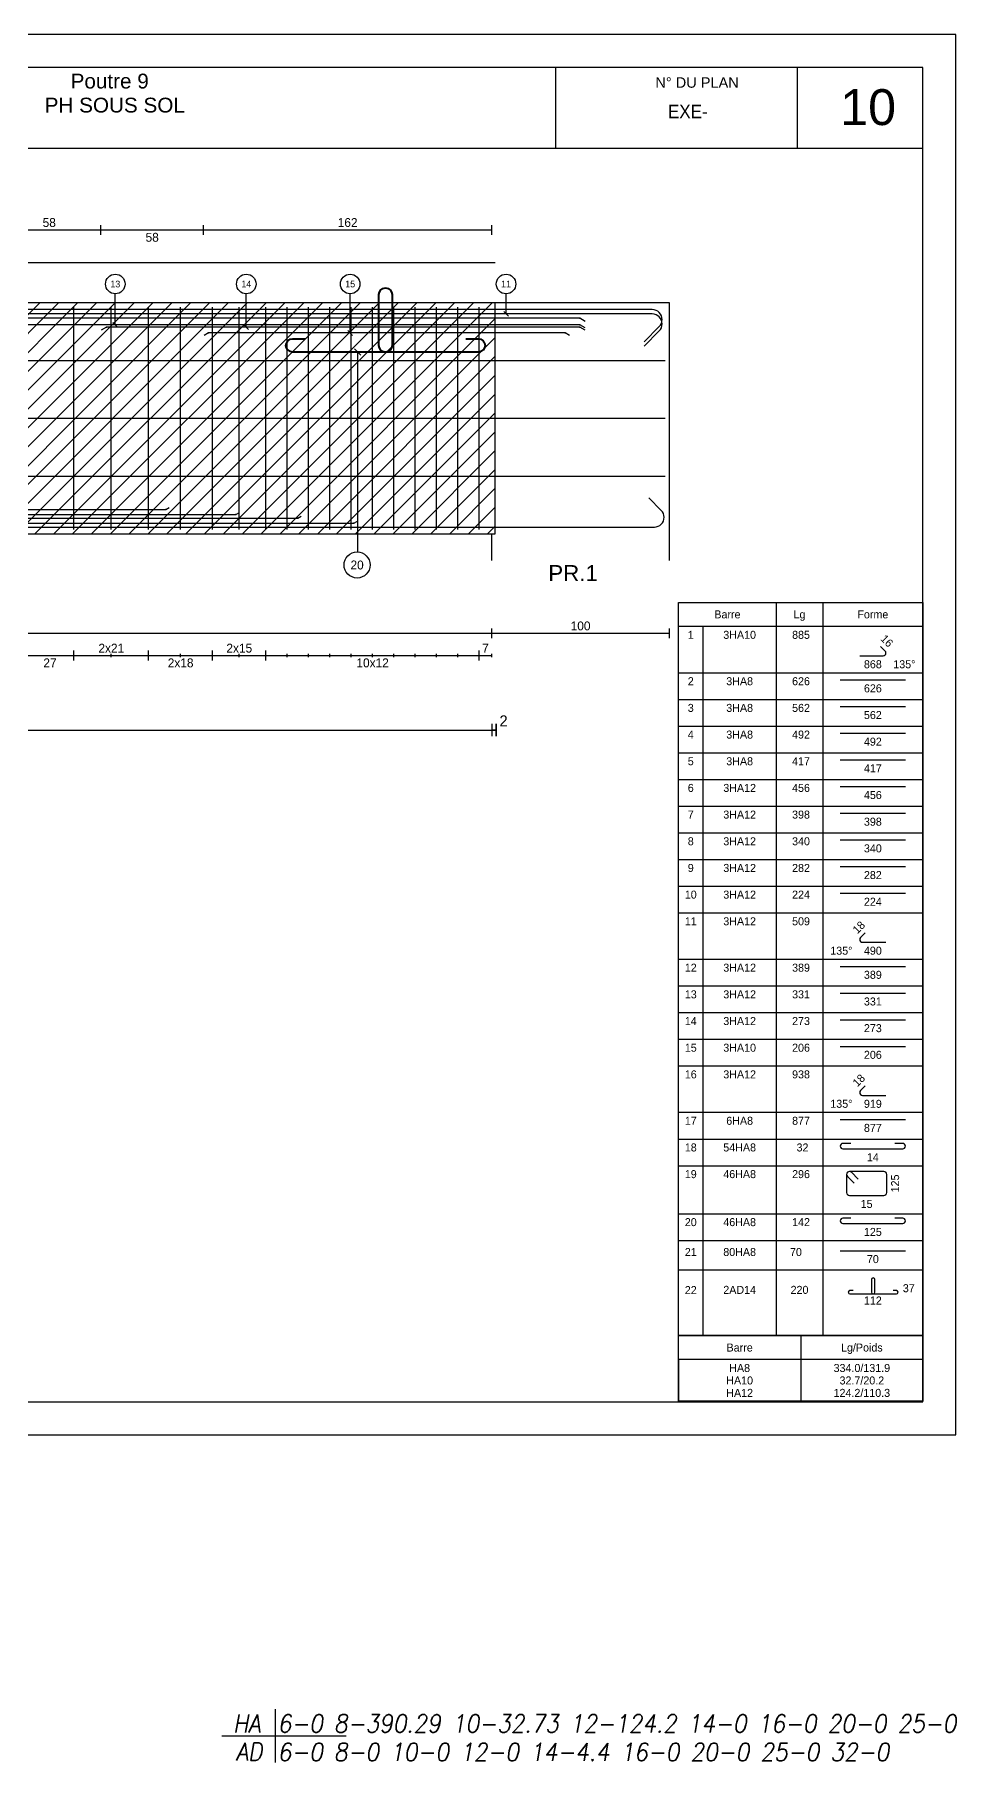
# Model space of a CAD drawing. Extents: x -12912 to 27386, y 1818 to 8189.
# Drawn here: x -663 to -142, y 3015 to 3986 of the extents above; entities that cross this region are included whole.
import ezdxf
from ezdxf.enums import TextEntityAlignment as Align

# ---------------------------------------------------------------- set-up
doc = ezdxf.new("R2010")
doc.units = 0
doc.header["$MEASUREMENT"] = 0
doc.linetypes.add('CONTINUE', pattern=[0])
doc.layers.get('0').update_dxf_attribs({"linetype": 'CONTINUOUS'})
for name, color, linetype in [('1', 7, 'CONTINUOUS'), ('173', 7, 'CONTINUOUS'), ('5', 7, 'CONTINUOUS'), ('6', 7, 'CONTINUOUS'), ('7', 7, 'CONTINUOUS'), ('GO-CARTOUCHE', 7, 'CONTINUOUS'), ('GO-TEXTE', 9, 'CONTINUOUS'), ('PYC-HACHURE', 7, 'CONTINUOUS'), ('RDC COFFRAGE', 7, 'CONTINUOUS'), ('STR_TXT', 102, 'CONTINUOUS')]:
    doc.layers.add(name, color=color, linetype=linetype)
doc.layers.add('PYC- HACHURES', color=7, linetype='CONTINUOUS', lineweight=18)
doc.styles.add('ARIAL', font='ARIAL.TTF')
doc.styles.add('Tableau', font='romans.shx', dxfattribs={"width": 0.9, "oblique": 10})
doc.styles.add('TEXTEBA', font='ARIAL.TTF')

# ---------------------------------------------------------------- blocks, each defined once
blk = doc.blocks.new('A$C20507BFC')
at = {"layer": 'RDC COFFRAGE', "color": 5, "linetype": 'CONTINUE', "lineweight": 40, "ltscale": 0.01}
for points in [[(52.25, 32.3), (52.25, 3.75)], [(56, 36.05), (56, 36.05)], [(59.75, 3.75), (59.75, 32.3)], [(0, 3.75), (0, 3.75)], [(10.84, 7.49), (3.75, 7.49)], [(108.25, 7.49), (101.16, 7.49)], [(112, 3.75), (112, 3.75)], [(3.75, 0), (56, 0)], [(56, 0), (108.25, 0)]]:
    blk.add_lwpolyline(points, dxfattribs=at)
for centre, start, end in [((56, 32.3), 90, 180), ((56, 32.3), 0, 90), ((3.75, 3.75), 90, 180), ((3.75, 3.75), 180, 270), ((56, 3.75), 180, 270), ((56, 3.75), 270, 0), ((108.25, 3.75), 0, 90), ((108.25, 3.75), 270, 0)]:
    blk.add_arc(centre, 3.75, start, end, dxfattribs=at)
blk = doc.blocks.new('Smallsp')
at = {"layer": 'STR_TXT', "linetype": 'Continuous'}
for points in [[(0, 15), (0, -15)], [(-30, 0), (40, 0)]]:
    blk.add_lwpolyline(points, dxfattribs=at)
at = {"layer": 'STR_TXT', "linetype": 'Continuous', "style": 'Tableau', "oblique": 10, "width": 0.9}
for s, p in [('HA', (-23.6, 1.89)), ('AD', (-22.2, -13.94))]:
    blk.add_text(s, height=10, dxfattribs=at).set_placement(p)
for tag, p in [('SPAD', (1.4, 1.89)), ('SPHA', (1.4, -14.11))]:
    blk.add_attdef(tag, p, '', height=10, dxfattribs=at)

msp = doc.modelspace()

# ---------------------------------------------------------------- hatches: boundary and pattern name
at = {"layer": 'PYC- HACHURES', "lineweight": 15}
h = msp.add_hatch(dxfattribs=at)
h.set_pattern_fill('ANSI31', color=104, scale=60, style=0)
h.set_pattern_definition([(45, (-140.105, -1085.562), (-5.303301, 5.303301), [])])
h.paths.add_polyline_path([(-1177.888, 3835.609), (-1177.888, 3705.609), (-403.888, 3705.609), (-403.888, 3835.609)])

# ---------------------------------------------------------------- linework, layer by layer
at = {"layer": '1', "color": 1}
for points in [[(-1185.888, 3803.109), (-308.388, 3803.109)], [(-1185.888, 3770.609), (-308.388, 3770.609)], [(-1185.888, 3738.109), (-308.388, 3738.109)], [(-310.499, 3718.798), (-317.57, 3725.869)], [(-1072.304, 3714.409), (-515.016, 3714.409)], [(-1037.232, 3716.459), (-549.78, 3716.459)], [(-1002.266, 3719.309), (-589.258, 3719.309)], [(-589.258, 3719.309), (-587.272, 3720.455)], [(-549.78, 3716.459), (-547.794, 3717.605)], [(-515.016, 3714.409), (-513.03, 3715.555)], [(-483.451, 3711.559), (-481.466, 3712.705)], [(-308.888, 3714.909), (-308.888, 3714.909)], [(-1174.156, 3709.409), (-314.388, 3709.409)], [(-1105.157, 3711.559), (-483.451, 3711.559)]]:
    msp.add_lwpolyline(points, dxfattribs=at)
for start, end in [(270, 0), (0, 45)]:
    msp.add_arc((-314.388, 3714.909), 5.5, start, end, dxfattribs=at)
for p in [(-589.258, 3719.309), (-549.78, 3716.459), (-515.016, 3714.409), (-483.451, 3711.559)]:
    msp.add_point(p, dxfattribs=at)
at = {"layer": '173', "color": 173}
for points in [[(-315.588, 3831.709), (-1225.52, 3831.709)], [(-640.888, 3708.109), (-640.888, 3833.109)], [(-619.888, 3708.109), (-619.888, 3833.109)], [(-598.888, 3708.109), (-598.888, 3833.109)], [(-580.888, 3708.109), (-580.888, 3833.109)], [(-562.888, 3708.109), (-562.888, 3833.109)], [(-547.888, 3708.109), (-547.888, 3833.109)], [(-532.888, 3708.109), (-532.888, 3833.109)], [(-520.888, 3708.109), (-520.888, 3833.109)], [(-508.888, 3708.109), (-508.888, 3833.109)], [(-496.888, 3708.109), (-496.888, 3833.109)], [(-484.888, 3708.109), (-484.888, 3833.109)], [(-472.888, 3708.109), (-472.888, 3833.109)], [(-460.888, 3708.109), (-460.888, 3833.109)], [(-448.888, 3708.109), (-448.888, 3833.109)], [(-436.888, 3708.109), (-436.888, 3833.109)], [(-424.888, 3708.109), (-424.888, 3833.109)], [(-412.888, 3708.109), (-412.888, 3833.109)], [(-320.113, 3813.664), (-311.628, 3822.149)], [(-309.988, 3826.109), (-309.988, 3826.109)], [(-245.776, 3667.07), (-245.776, 3254.771)], [(-219.651, 3667.07), (-219.651, 3254.771)], [(-163.276, 3653.57), (-300.776, 3653.57)], [(-287.026, 3653.57), (-287.026, 3254.771)], [(-198.838, 3637.031), (-185.654, 3637.031)], [(-184.547, 3639.703), (-187.154, 3642.311)], [(-184.088, 3638.596), (-184.088, 3638.596)], [(-300.776, 3627.478), (-163.276, 3627.478)], [(-209.785, 3623.478), (-173.141, 3623.478)], [(-300.776, 3612.478), (-163.276, 3612.478)], [(-209.785, 3608.478), (-173.141, 3608.478)], [(-300.776, 3597.478), (-163.276, 3597.478)], [(-209.785, 3593.478), (-173.141, 3593.478)], [(-300.776, 3582.478), (-163.276, 3582.478)], [(-209.785, 3578.478), (-173.141, 3578.478)], [(-300.776, 3567.478), (-163.276, 3567.478)], [(-209.785, 3563.478), (-173.141, 3563.478)], [(-300.776, 3552.478), (-163.276, 3552.478)], [(-209.785, 3548.478), (-173.141, 3548.478)], [(-300.776, 3537.478), (-163.276, 3537.478)], [(-209.785, 3533.478), (-173.141, 3533.478)], [(-300.776, 3522.478), (-163.276, 3522.478)], [(-209.785, 3518.478), (-173.141, 3518.478)], [(-300.776, 3507.478), (-163.276, 3507.478)], [(-209.785, 3503.478), (-173.141, 3503.478)], [(-300.776, 3492.478), (-163.276, 3492.478)], [(-195.772, 3481.218), (-198.38, 3478.611)], [(-198.838, 3477.504), (-198.838, 3477.504)], [(-197.273, 3475.938), (-184.088, 3475.938)], [(-300.776, 3466.385), (-163.276, 3466.385)], [(-209.785, 3462.385), (-173.141, 3462.385)], [(-300.776, 3451.385), (-163.276, 3451.385)], [(-209.785, 3447.385), (-173.141, 3447.385)], [(-300.776, 3436.385), (-163.276, 3436.385)], [(-209.785, 3432.385), (-173.141, 3432.385)], [(-300.776, 3421.385), (-163.276, 3421.385)], [(-209.785, 3417.385), (-173.141, 3417.385)], [(-300.776, 3406.385), (-163.276, 3406.385)], [(-198.838, 3391.412), (-198.838, 3391.412)], [(-195.772, 3395.126), (-198.38, 3392.519)], [(-197.273, 3389.846), (-184.088, 3389.846)], [(-300.776, 3380.293), (-163.276, 3380.293)], [(-209.785, 3376.293), (-173.141, 3376.293)], [(-300.776, 3365.293), (-163.276, 3365.293)], [(-203.785, 3362.793), (-208.285, 3362.793)], [(-174.641, 3362.793), (-179.141, 3362.793)], [(-209.785, 3361.293), (-209.785, 3361.293)], [(-208.285, 3359.793), (-174.641, 3359.793)], [(-173.141, 3361.293), (-173.141, 3361.293)], [(-300.776, 3350.293), (-163.276, 3350.293)], [(-206.238, 3345.423), (-206.238, 3335.163)], [(-206.238, 3345.423), (-206.238, 3345.423)], [(-205.764, 3344.277), (-201.945, 3340.459)], [(-204.618, 3347.043), (-204.618, 3347.043)], [(-185.308, 3347.043), (-204.618, 3347.043)], [(-199.654, 3342.75), (-203.473, 3346.568)], [(-183.688, 3335.163), (-183.688, 3345.423)], [(-204.618, 3333.543), (-185.308, 3333.543)], [(-300.776, 3323.293), (-163.276, 3323.293)], [(-209.785, 3319.293), (-209.785, 3319.293)], [(-203.785, 3320.793), (-208.285, 3320.793)], [(-208.285, 3317.793), (-174.641, 3317.793)], [(-174.641, 3320.793), (-179.141, 3320.793)], [(-173.141, 3319.293), (-173.141, 3319.293)], [(-300.776, 3308.293), (-163.276, 3308.293)], [(-209.785, 3302.494), (-173.141, 3302.494)], [(-300.776, 3291.661), (-163.276, 3291.661)], [(-192.224, 3286.261), (-192.224, 3279.121)], [(-190.35, 3279.121), (-190.35, 3286.261)], [(-205.287, 3279.121), (-205.287, 3279.121)], [(-202.578, 3280.058), (-204.35, 3280.058)], [(-204.35, 3278.185), (-191.287, 3278.185)], [(-191.287, 3278.185), (-178.224, 3278.185)], [(-178.224, 3280.058), (-179.996, 3280.058)], [(-177.287, 3279.121), (-177.287, 3279.121)], [(-232.026, 3254.771), (-232.026, 3217.771)], [(-163.276, 3241.271), (-300.776, 3241.271)], [(-300.776, 3241.271), (-300.776, 3217.771)]]:
    msp.add_lwpolyline(points, dxfattribs=at)
for points in [[(-300.776, 3667.07), (-163.276, 3667.07), (-163.276, 3254.771), (-300.776, 3254.771), (-300.776, 3667.07)], [(-300.776, 3254.771), (-163.276, 3254.771), (-163.276, 3217.771), (-300.776, 3217.771), (-300.776, 3254.771)]]:
    msp.add_lwpolyline(points, close=True, dxfattribs=at)
for centre, radius, start, end in [((-315.588, 3826.109), 5.6, 0, 90), ((-315.588, 3826.109), 5.6, 315, 0), ((-185.654, 3638.596), 1.566, 270, 0), ((-185.654, 3638.596), 1.566, 0, 45), ((-197.273, 3477.504), 1.566, 135, 180), ((-197.273, 3477.504), 1.566, 180, 270), ((-197.273, 3391.412), 1.566, 135, 180), ((-197.273, 3391.412), 1.566, 180, 270), ((-208.285, 3361.293), 1.5, 90, 180), ((-174.641, 3361.293), 1.5, 0, 90), ((-208.285, 3361.293), 1.5, 180, 270), ((-174.641, 3361.293), 1.5, 270, 0), ((-204.618, 3345.423), 1.62, 90, 180), ((-204.618, 3345.423), 1.62, 180, 225), ((-204.618, 3345.423), 1.62, 45, 90), ((-185.308, 3345.423), 1.62, 0, 90), ((-204.618, 3335.163), 1.62, 180, 270), ((-185.308, 3335.163), 1.62, 270, 0), ((-208.285, 3319.293), 1.5, 90, 180), ((-208.285, 3319.293), 1.5, 180, 270), ((-174.641, 3319.293), 1.5, 0, 90), ((-174.641, 3319.293), 1.5, 270, 0), ((-191.287, 3286.261), 0.937, 90, 180), ((-191.287, 3286.261), 0.937, 0, 90), ((-204.35, 3279.121), 0.937, 90, 180), ((-204.35, 3279.121), 0.937, 180, 270), ((-191.287, 3279.121), 0.937, 180, 270), ((-191.287, 3279.121), 0.937, 270, 0), ((-178.224, 3279.121), 0.937, 0, 90), ((-178.224, 3279.121), 0.937, 270, 0)]:
    msp.add_arc(centre, radius, start, end, dxfattribs=at)
at = {"layer": '5', "color": 5}
msp.add_line((-1177.888, 3858.282), (-403.888, 3858.282), dxfattribs=at)
for points in [[(-625.798, 3873.775), (-625.798, 3879.275)], [(-567.98, 3873.775), (-567.98, 3879.275)], [(-405.888, 3873.775), (-405.888, 3879.275)], [(-683.798, 3876.525), (-625.798, 3876.525)], [(-625.798, 3876.525), (-567.98, 3876.525)], [(-567.98, 3876.525), (-405.888, 3876.525)], [(-315.588, 3829.259), (-796.52, 3829.259)], [(-356.256, 3826.809), (-738.52, 3826.809)], [(-356.256, 3823.159), (-680.52, 3823.159)], [(-622.52, 3821.909), (-625.498, 3820.189)], [(-356.256, 3821.909), (-622.52, 3821.909)], [(-353.278, 3825.089), (-356.256, 3826.809)], [(-353.278, 3821.439), (-356.256, 3823.159)], [(-353.278, 3820.189), (-356.256, 3821.909)], [(-320.113, 3811.214), (-311.628, 3819.699)], [(-309.988, 3823.659), (-309.988, 3823.659)], [(-565.248, 3818.559), (-567.73, 3817.126)], [(-364.528, 3818.559), (-565.248, 3818.559)], [(-362.046, 3817.126), (-364.528, 3818.559)], [(-1175.888, 3649.692), (-405.888, 3649.692)], [(-405.888, 3646.942), (-405.888, 3652.442)], [(-405.888, 3649.692), (-305.888, 3649.692)], [(-305.888, 3646.942), (-305.888, 3652.442)], [(-667.888, 3637.192), (-640.888, 3637.192)], [(-640.888, 3634.442), (-640.888, 3639.942)], [(-640.888, 3636.275), (-640.888, 3638.109)], [(-640.888, 3637.192), (-619.888, 3637.192)], [(-640.888, 3637.192), (-598.888, 3637.192)], [(-619.888, 3636.275), (-619.888, 3638.109)], [(-619.888, 3637.192), (-598.888, 3637.192)], [(-598.888, 3634.442), (-598.888, 3639.942)], [(-598.888, 3636.275), (-598.888, 3638.109)], [(-598.888, 3637.192), (-580.888, 3637.192)], [(-598.888, 3637.192), (-562.888, 3637.192)], [(-580.888, 3636.275), (-580.888, 3638.109)], [(-580.888, 3637.192), (-562.888, 3637.192)], [(-562.888, 3634.442), (-562.888, 3639.942)], [(-562.888, 3636.275), (-562.888, 3638.109)], [(-562.888, 3637.192), (-547.888, 3637.192)], [(-562.888, 3637.192), (-532.888, 3637.192)], [(-547.888, 3636.275), (-547.888, 3638.109)], [(-547.888, 3637.192), (-532.888, 3637.192)], [(-532.888, 3634.442), (-532.888, 3639.942)], [(-532.888, 3636.275), (-532.888, 3638.109)], [(-532.888, 3637.192), (-520.888, 3637.192)], [(-532.888, 3637.192), (-412.888, 3637.192)], [(-520.888, 3636.275), (-520.888, 3638.109)], [(-520.888, 3637.192), (-508.888, 3637.192)], [(-508.888, 3636.275), (-508.888, 3638.109)], [(-508.888, 3637.192), (-496.888, 3637.192)], [(-496.888, 3636.275), (-496.888, 3638.109)], [(-496.888, 3637.192), (-484.888, 3637.192)], [(-484.888, 3636.275), (-484.888, 3638.109)], [(-484.888, 3637.192), (-472.888, 3637.192)], [(-472.888, 3636.275), (-472.888, 3638.109)], [(-472.888, 3637.192), (-460.888, 3637.192)], [(-460.888, 3636.275), (-460.888, 3638.109)], [(-460.888, 3637.192), (-448.888, 3637.192)], [(-448.888, 3636.275), (-448.888, 3638.109)], [(-448.888, 3637.192), (-436.888, 3637.192)], [(-436.888, 3636.275), (-436.888, 3638.109)], [(-436.888, 3637.192), (-424.888, 3637.192)], [(-424.888, 3636.275), (-424.888, 3638.109)], [(-424.888, 3637.192), (-412.888, 3637.192)], [(-412.888, 3634.442), (-412.888, 3639.942)], [(-412.888, 3636.275), (-412.888, 3638.109)], [(-412.888, 3637.192), (-405.888, 3637.192)], [(-405.888, 3636.275), (-405.888, 3638.109)]]:
    msp.add_lwpolyline(points, dxfattribs=at)
for start, end in [(0, 90), (315, 0)]:
    msp.add_arc((-315.588, 3823.659), 5.6, start, end, dxfattribs=at)
for p in [(-622.52, 3821.909), (-356.256, 3826.809), (-356.256, 3823.159), (-356.256, 3821.909), (-565.248, 3818.559), (-364.528, 3818.559)]:
    msp.add_point(p, dxfattribs=at)
at = {"layer": '6', "color": 6}
for points in [[(-617.634, 3823.159), (-617.634, 3840.609)], [(-543.952, 3821.909), (-543.952, 3840.609)], [(-485.506, 3818.559), (-485.506, 3840.609)], [(-397.797, 3829.259), (-397.797, 3840.609)], [(-399.123, 3830.585), (-396.471, 3827.933)], [(-618.96, 3824.485), (-616.308, 3821.833)], [(-545.278, 3823.235), (-542.626, 3820.583)], [(-486.832, 3819.885), (-484.181, 3817.233)], [(-479.502, 3806.072), (-483.038, 3809.607)], [(-481.322, 3807.84), (-481.322, 3695.427)]]:
    msp.add_lwpolyline(points, dxfattribs=at)
for centre, radius in [((-617.634, 3846.109), 5.5), ((-543.952, 3846.109), 5.5), ((-485.506, 3846.109), 5.5), ((-397.797, 3846.109), 5.5), ((-481.623, 3688.1), 7.333)]:
    msp.add_circle(centre, radius, dxfattribs=at)
at = {"layer": '7', "color": 7, "linetype": 'Continuous'}
msp.add_lwpolyline([(-405.888, 3705.609), (-403.888, 3705.609), (-403.888, 3835.609), (-1177.888, 3835.609), (-1177.888, 3705.609), (-1175.888, 3705.609)], dxfattribs=at)
at = {"layer": '7', "color": 7}
for points in [[(-305.888, 3835.609), (-405.888, 3835.609)], [(-305.888, 3835.609), (-355.888, 3835.609)], [(-305.888, 3690.609), (-305.888, 3835.609)], [(-1175.888, 3705.609), (-405.888, 3705.609)], [(-405.888, 3690.609), (-405.888, 3705.609)], [(-305.888, 3690.609), (-305.888, 3705.609)]]:
    msp.add_lwpolyline(points, dxfattribs=at)
at = {"layer": 'GO-CARTOUCHE', "linetype": 'Continuous'}
for points in [[(-144.717, 3198.889), (-144.717, 3986.389), (-1258.353, 3986.389), (-1258.353, 3198.889)], [(-163.276, 3217.448), (-163.276, 3967.83), (-1239.795, 3967.83), (-1239.795, 3217.448)]]:
    msp.add_lwpolyline(points, close=True, dxfattribs=at)
at = {"layer": 'GO-TEXTE', "color": 7}
for points in [[(-370.079, 3967.83), (-370.079, 3922.384)], [(-234.02, 3967.83), (-234.02, 3922.384)], [(-163.276, 3922.384), (-1239.795, 3922.384)]]:
    msp.add_lwpolyline(points, dxfattribs=at)
at = {"layer": 'PYC-HACHURE'}
for points in [[(-1178.51, 3595.257), (-403.399, 3595.257)], [(-405.888, 3598.679), (-405.888, 3591.835)], [(-403.399, 3595.257), (-405.888, 3595.257)], [(-403.399, 3591.835), (-403.399, 3598.679)], [(-403.399, 3598.679), (-403.399, 3591.835)]]:
    msp.add_lwpolyline(points, dxfattribs=at)

# ---------------------------------------------------------------- block references
at = {"layer": '6', "color": 7, "linetype": 'Continuous', "xscale": -1}
msp.add_blockref('A$C20507BFC', (-409.636, 3807.837), dxfattribs=at)
at = {"layer": 'STR_TXT', "linetype": 'Continuous'}
msp.add_blockref('Smallsp', (-527.708, 3029.698), dxfattribs=at).add_auto_attribs({'SPHA': '6-0 8-0 10-0 12-0 14-4.4 16-0 20-0 25-0 32-0 ', 'SPAD': '6-0 8-390.29 10-32.73 12-124.2 14-0 16-0 20-0 25-0 32-0 '})

# ---------------------------------------------------------------- texts
at = {"style": 'ARIAL'}
msp.add_text('PR.1', height=8.9847, dxfattribs=at).set_placement((-374.056, 3688.044), align=Align.TOP_LEFT)
at = {"layer": '173', "color": 173}
for s, p in [('Barre', (-273.276, 3660.32)), ('Lg', (-232.713, 3660.32)), ('Forme', (-191.463, 3660.32)), ('Barre', (-266.401, 3248.021)), ('Lg/Poids', (-197.651, 3248.021))]:
    msp.add_text(s, height=4.5, dxfattribs=at).set_placement(p, align=Align.MIDDLE_CENTER)
for s, p in [('1', (-293.901, 3651.07)), ('3HA10', (-266.401, 3651.07)), (' 885', (-232.713, 3651.07)), ('868', (-191.463, 3634.531)), ('2', (-293.901, 3624.978)), ('3HA8', (-266.401, 3624.978)), (' 626', (-232.713, 3624.978)), ('626', (-191.463, 3620.978)), ('3', (-293.901, 3609.978)), ('3HA8', (-266.401, 3609.978)), (' 562', (-232.713, 3609.978)), ('562', (-191.463, 3605.978)), ('4', (-293.901, 3594.978)), ('3HA8', (-266.401, 3594.978)), (' 492', (-232.713, 3594.978)), ('492', (-191.463, 3590.978)), ('5', (-293.901, 3579.978)), ('3HA8', (-266.401, 3579.978)), (' 417', (-232.713, 3579.978)), ('417', (-191.463, 3575.978)), ('6', (-293.901, 3564.978)), ('3HA12', (-266.401, 3564.978)), (' 456', (-232.713, 3564.978)), ('456', (-191.463, 3560.978)), ('7', (-293.901, 3549.978)), ('3HA12', (-266.401, 3549.978)), (' 398', (-232.713, 3549.978)), ('398', (-191.463, 3545.978)), ('8', (-293.901, 3534.978)), ('3HA12', (-266.401, 3534.978)), (' 340', (-232.713, 3534.978)), ('340', (-191.463, 3530.978)), ('9', (-293.901, 3519.978)), ('3HA12', (-266.401, 3519.978)), (' 282', (-232.713, 3519.978)), ('282', (-191.463, 3515.978)), ('10', (-293.901, 3504.978)), ('3HA12', (-266.401, 3504.978)), (' 224', (-232.713, 3504.978)), ('224', (-191.463, 3500.978)), ('11', (-293.901, 3489.978)), ('3HA12', (-266.401, 3489.978)), (' 509', (-232.713, 3489.978)), ('490', (-191.463, 3473.438)), ('12', (-293.901, 3463.885)), ('3HA12', (-266.401, 3463.885)), (' 389', (-232.713, 3463.885)), ('389', (-191.463, 3459.885)), ('13', (-293.901, 3448.885)), ('3HA12', (-266.401, 3448.885)), (' 331', (-232.713, 3448.885)), ('331', (-191.463, 3444.885)), ('14', (-293.901, 3433.885)), ('3HA12', (-266.401, 3433.885)), (' 273', (-232.713, 3433.885)), ('273', (-191.463, 3429.885)), ('15', (-293.901, 3418.885)), ('3HA10', (-266.401, 3418.885)), (' 206', (-232.713, 3418.885)), ('206', (-191.463, 3414.885)), ('16', (-293.901, 3403.885)), ('3HA12', (-266.401, 3403.885)), (' 938', (-232.713, 3403.885)), ('919', (-191.463, 3387.346)), ('17', (-293.901, 3377.793)), ('6HA8', (-266.401, 3377.793)), (' 877', (-232.713, 3377.793)), ('877', (-191.463, 3373.793)), ('18', (-293.901, 3362.793)), ('54HA8', (-266.401, 3362.793)), ('  32', (-232.713, 3362.793)), ('14', (-191.463, 3357.293)), ('19', (-293.901, 3347.793)), ('46HA8', (-266.401, 3347.793)), (' 296', (-232.713, 3347.793)), ('15', (-194.963, 3331.043)), ('20', (-293.901, 3320.793)), ('46HA8', (-266.401, 3320.793)), (' 142', (-232.713, 3320.793)), ('125', (-191.463, 3315.293)), ('21', (-293.901, 3303.994)), ('80HA8', (-266.401, 3303.994)), ('  70', (-236.401, 3303.994)), ('70', (-191.463, 3299.994)), ('22', (-293.901, 3282.594)), ('2AD14', (-266.401, 3282.703)), ('220', (-232.713, 3282.703)), ('112', (-191.463, 3276.725)), ('37', (-171.255, 3283.64)), ('HA8', (-266.401, 3238.771)), ('334.0/131.9', (-197.651, 3238.771)), ('HA10', (-266.401, 3231.771)), ('32.7/20.2', (-197.651, 3231.771)), ('HA12', (-266.401, 3224.771)), ('124.2/110.3', (-197.651, 3224.771))]:
    msp.add_text(s, height=4.5, dxfattribs=at).set_placement(p, align=Align.TOP_CENTER)
msp.add_text('16', height=4.5, rotation=315, dxfattribs=at).set_placement((-182.779, 3641.471), align=Align.RIGHT)
msp.add_text('135°', height=4.5, dxfattribs=at).set_placement((-179.963, 3634.531), align=Align.TOP_LEFT)
for p in [(-200.148, 3480.379), (-200.148, 3394.286)]:
    msp.add_text('18', height=4.5, rotation=45, dxfattribs=at).set_placement(p)
for p in [(-202.963, 3473.438), (-202.963, 3387.346)]:
    msp.add_text('135°', height=4.5, dxfattribs=at).set_placement(p, align=Align.TOP_RIGHT)
msp.add_text('125', height=4.5, rotation=90, dxfattribs=at).set_placement((-181.188, 3340.293), align=Align.TOP_CENTER)
at = {"layer": '5', "color": 5}
for s, p in [('58', (-654.798, 3878.17)), ('162', (-486.934, 3878.17)), ('100', (-355.888, 3651.336)), ('2x21', (-619.888, 3638.836)), ('2x15', (-547.888, 3638.836)), ('7', (-409.388, 3638.836))]:
    msp.add_text(s, height=5, dxfattribs=at).set_placement(p, align=Align.CENTER)
for s, p in [('58', (-596.889, 3874.881)), ('27', (-654.388, 3635.548)), ('2x18', (-580.888, 3635.548)), ('10x12', (-472.888, 3635.548))]:
    msp.add_text(s, height=5, dxfattribs=at).set_placement(p, align=Align.TOP_CENTER)
at = {"layer": '6', "color": 6}
for s, height, p in [('13', 3.75, (-617.634, 3846.109)), ('14', 3.75, (-543.952, 3846.109)), ('15', 3.75, (-485.506, 3846.109)), ('11', 3.75, (-397.797, 3846.109)), ('20', 5, (-481.623, 3688.1))]:
    msp.add_text(s, height=height, dxfattribs=at).set_placement(p, align=Align.MIDDLE_CENTER)
at = {"layer": 'GO-CARTOUCHE', "color": 2, "style": 'TEXTEBA'}
msp.add_text('10', height=20.1986, dxfattribs=at).set_placement((-209.8, 3935.482))
at = {"layer": 'GO-CARTOUCHE', "color": 2, "style": 'TEXTEBA', "width": 0.9}
msp.add_text('EXE-', height=7.6364, dxfattribs=at).set_placement((-295.576, 3939.315), align=Align.CENTER)
at = {"layer": 'GO-TEXTE', "color": 2, "style": 'TEXTEBA'}
for s, height, p in [('Poutre 9', 8.3314, (-642.798, 3956.063)), ('PH SOUS SOL', 8.33139, (-657.389, 3942.55))]:
    msp.add_text(s, height=height, dxfattribs=at).set_placement(p)
at = {"layer": 'GO-TEXTE', "style": 'TEXTEBA'}
msp.add_text('N° DU PLAN', height=5.8564, dxfattribs=at).set_placement((-290.353, 3956.488), align=Align.CENTER)
at = {"layer": 'PYC-HACHURE'}
msp.add_text('2', height=6.222, dxfattribs=at).set_placement((-399.219, 3597.293), align=Align.CENTER)

doc.saveas('drawing.dxf')
